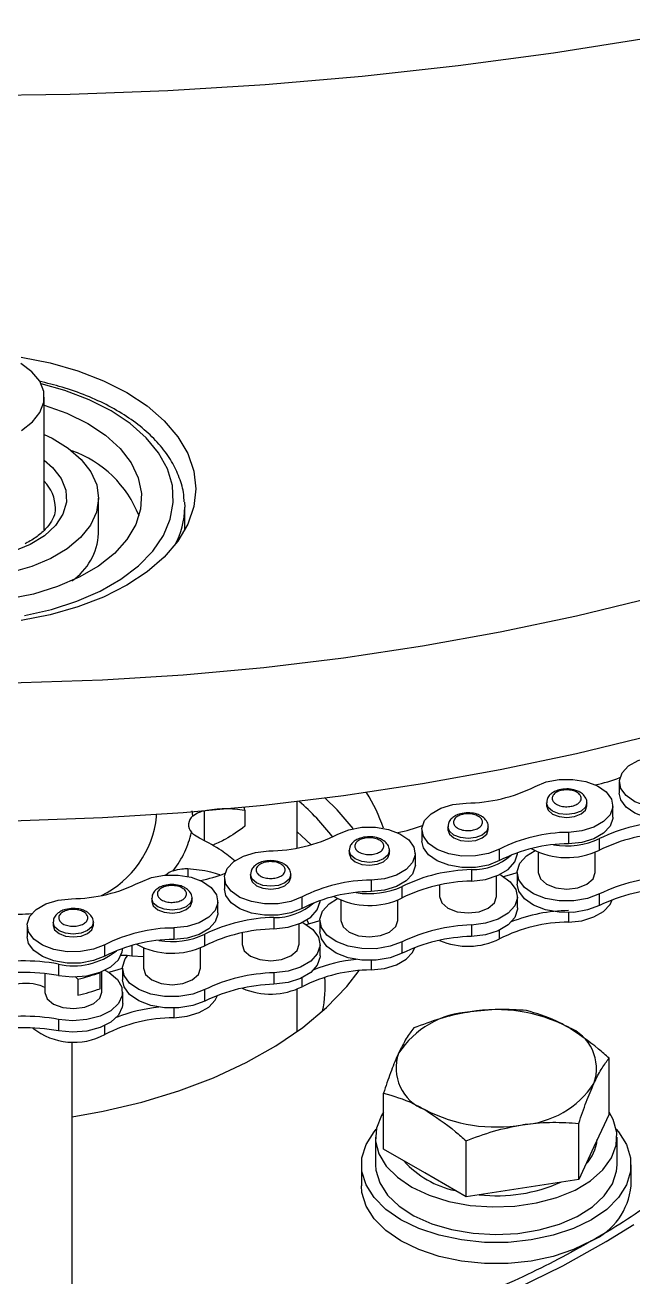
# Model space of a CAD drawing. Header units: millimetres. Extents: x 334 to 3694, y 0 to 2376.
# Drawn here: x 3193.3 to 3225.7, y 1121.6 to 1188.4 of the extents above; entities that cross this region are included whole.
import ezdxf

# ---------------------------------------------------------------- set-up
doc = ezdxf.new("R2010")
doc.units = ezdxf.units.MM
doc.header["$LTSCALE"] = 3
doc.layers.add('1_외형선', color=7, linetype='Continuous', lineweight=25)

msp = doc.modelspace()

# ---------------------------------------------------------------- linework, layer by layer
at = {"layer": '1_외형선'}
for p, q in [((3194.279, 1161.445), (3194.279, 1168.534)), ((3197.179, 1161.256), (3197.179, 1163.145)), ((3201.77, 1162.922), (3201.779, 1162.655)), ((3201.779, 1161.417), (3201.779, 1162.655)), ((3224.989, 1148.004), (3224.989, 1147.392)), ((3207.779, 1144.473), (3207.779, 1146.945)), ((3202.222, 1146.182), (3202.184, 1146.452)), ((3202.822, 1146.444), (3202.822, 1144.855)), ((3204.987, 1146.489), (3204.987, 1145.633)), ((3221.102, 1146.88), (3221.102, 1146.728)), ((3223.256, 1146.728), (3223.256, 1146.88)), ((3224.639, 1146.116), (3224.639, 1146.728)), ((3200.279, 1146.145), (3200.279, 1146.25)), ((3215.831, 1145.604), (3215.831, 1145.452)), ((3217.985, 1145.452), (3217.985, 1145.604)), ((3214.448, 1145.452), (3214.448, 1144.84)), ((3222.275, 1145.309), (3222.275, 1144.697)), ((3223.931, 1144.364), (3223.931, 1144.976)), ((3210.561, 1144.328), (3210.561, 1144.176)), ((3212.715, 1144.176), (3212.715, 1144.328)), ((3218.594, 1143.806), (3218.594, 1144.418)), ((3220.655, 1144.259), (3220.655, 1143.162)), ((3223.703, 1143.162), (3223.703, 1144.259)), ((3214.098, 1143.564), (3214.098, 1144.176)), ((3201.938, 1143.372), (3201.938, 1142.959)), ((3205.291, 1143.052), (3205.291, 1142.9)), ((3207.445, 1142.9), (3207.445, 1143.052)), ((3217.088, 1143.319), (3217.088, 1142.707)), ((3218.432, 1141.886), (3218.432, 1142.983)), ((3219.539, 1143.162), (3219.539, 1142.549)), ((3203.908, 1142.9), (3203.908, 1142.288)), ((3211.735, 1142.757), (3211.735, 1142.145)), ((3213.391, 1141.812), (3213.391, 1142.424)), ((3215.384, 1142.498), (3215.384, 1141.886)), ((3200.02, 1141.776), (3200.02, 1141.624)), ((3202.174, 1141.624), (3202.174, 1141.776)), ((3203.557, 1141.012), (3203.557, 1141.624)), ((3208.053, 1141.254), (3208.053, 1141.866)), ((3210.114, 1141.707), (3210.114, 1140.61)), ((3213.162, 1140.61), (3213.162, 1141.707)), ((3219.548, 1141.273), (3219.548, 1141.886)), ((3223.931, 1141.41), (3223.931, 1142.022)), ((3222.275, 1141.026), (3222.275, 1140.518)), ((3193.367, 1140.348), (3193.367, 1139.736)), ((3194.75, 1140.5), (3194.75, 1140.348)), ((3196.904, 1140.348), (3196.904, 1140.5)), ((3206.547, 1140.767), (3206.547, 1140.155)), ((3207.892, 1139.334), (3207.892, 1140.431)), ((3208.998, 1140.61), (3208.998, 1139.997)), ((3217.088, 1140.365), (3217.088, 1139.753)), ((3201.194, 1140.205), (3201.194, 1139.593)), ((3202.85, 1139.26), (3202.85, 1139.872)), ((3204.844, 1139.947), (3204.844, 1139.334)), ((3218.594, 1139.627), (3218.594, 1140.1)), ((3197.513, 1138.702), (3197.513, 1139.314)), ((3198.953, 1139.272), (3198.953, 1138.702)), ((3199.573, 1139.155), (3199.573, 1138.058)), ((3202.621, 1138.058), (3202.621, 1139.155)), ((3209.008, 1138.721), (3209.008, 1139.334)), ((3213.391, 1138.858), (3213.391, 1139.47)), ((3195.036, 1138.282), (3195.036, 1137.67)), ((3199.573, 1138.669), (3198.953, 1138.702)), ((3211.735, 1138.474), (3211.735, 1137.966)), ((3194.303, 1137.775), (3194.303, 1136.782)), ((3195.939, 1137.615), (3196.075, 1137.47)), ((3197.274, 1136.963), (3197.274, 1137.819)), ((3197.351, 1136.782), (3197.351, 1137.879)), ((3198.457, 1138.058), (3198.457, 1137.445)), ((3206.547, 1137.813), (3206.547, 1137.201)), ((3196.075, 1137.47), (3196.075, 1136.613)), ((3202.85, 1136.306), (3202.85, 1136.918)), ((3207.779, 1134.677), (3207.779, 1136.946)), ((3208.053, 1137.075), (3208.053, 1137.548)), ((3198.467, 1136.169), (3198.467, 1136.782)), ((3201.194, 1135.922), (3201.194, 1135.414)), ((3195.036, 1135.328), (3195.036, 1134.715)), ((3197.513, 1134.523), (3197.513, 1134.996)), ((3195.779, 1101.905), (3195.779, 1134.137)), ((3224.44, 1130.269), (3224.44, 1133.256)), ((3212.394, 1128.406), (3212.394, 1131.393)), ((3224.44, 1130.269), (3223.633, 1128.531)), ((3222.826, 1126.792), (3222.826, 1129.779)), ((3211.967, 1129.044), (3211.967, 1127.574)), ((3224.867, 1127.574), (3224.867, 1129.044)), ((3214.599, 1127.133), (3212.394, 1128.406)), ((3216.803, 1125.861), (3216.803, 1128.847)), ((3223.633, 1128.531), (3222.826, 1126.792)), ((3211.217, 1127.574), (3211.217, 1126.447)), ((3225.617, 1126.447), (3225.617, 1127.574)), ((3216.803, 1125.861), (3214.599, 1127.133)), ((3219.815, 1126.327), (3216.803, 1125.861)), ((3222.826, 1126.792), (3219.815, 1126.327))]:
    msp.add_line(p, q, dxfattribs=at)
at = {"layer": '1_외형선', "flags": 128}
for points in [[(3149.295, 1188.384), (3154.292, 1187.495), (3159.347, 1186.723), (3164.452, 1186.071), (3169.599, 1185.538), (3174.779, 1185.127), (3179.984, 1184.836), (3185.205, 1184.668), (3190.433, 1184.622), (3195.66, 1184.699), (3200.878, 1184.898), (3206.077, 1185.218), (3211.249, 1185.66), (3216.387, 1186.223), (3221.48, 1186.905), (3226.522, 1187.706)], [(3193.062, 1166.758), (3193.647, 1167.207), (3194.051, 1167.718), (3194.255, 1168.267), (3194.25, 1168.829), (3194.036, 1169.377), (3193.623, 1169.885), (3193.03, 1170.331)], [(3193.04, 1170.661), (3194.601, 1170.355), (3196.079, 1169.935), (3197.45, 1169.406), (3198.689, 1168.779), (3199.775, 1168.063), (3200.691, 1167.272), (3201.42, 1166.419), (3201.95, 1165.518), (3202.271, 1164.585), (3202.379, 1163.635), (3202.271, 1162.686), (3201.95, 1161.753), (3201.42, 1160.852), (3200.691, 1159.998), (3199.775, 1159.207), (3198.689, 1158.492), (3197.45, 1157.864), (3196.079, 1157.336), (3194.601, 1156.915), (3193.04, 1156.609)], [(3197.265, 1158.182), (3198.366, 1158.816), (3199.307, 1159.532), (3200.07, 1160.314), (3200.642, 1161.15), (3201.012, 1162.022), (3201.172, 1162.916), (3201.12, 1163.813), (3200.857, 1164.699), (3200.388, 1165.555), (3199.72, 1166.366), (3198.868, 1167.118), (3197.846, 1167.795), (3196.674, 1168.386), (3195.374, 1168.879), (3194.114, 1169.232)], [(3196.148, 1158.922), (3194.987, 1158.421), (3193.709, 1158.026), (3192.343, 1157.745), (3190.921, 1157.584), (3189.472, 1157.548), (3188.031, 1157.637), (3186.628, 1157.849), (3185.296, 1158.18), (3184.064, 1158.621), (3182.96, 1159.163), (3182.008, 1159.794), (3181.229, 1160.5), (3180.642, 1161.266), (3180.259, 1162.073), (3180.088, 1162.904), (3180.134, 1163.74), (3180.395, 1164.564), (3180.866, 1165.355), (3181.536, 1166.097), (3182.391, 1166.773), (3183.41, 1167.369), (3184.571, 1167.869), (3185.279, 1168.106)], [(3194.279, 1168.106), (3195.494, 1167.67), (3196.599, 1167.128), (3197.551, 1166.496), (3198.329, 1165.79), (3198.916, 1165.025), (3199.3, 1164.218), (3199.47, 1163.387), (3199.424, 1162.55), (3199.163, 1161.727), (3198.692, 1160.935), (3198.022, 1160.193), (3197.168, 1159.517), (3196.148, 1158.922)], [(3194.638, 1159.923), (3193.625, 1159.496), (3192.501, 1159.173), (3191.299, 1158.964), (3190.053, 1158.876), (3188.8, 1158.911), (3187.574, 1159.067), (3186.412, 1159.341), (3185.347, 1159.724), (3184.409, 1160.206), (3183.626, 1160.772), (3183.02, 1161.407), (3182.608, 1162.091), (3182.403, 1162.806), (3182.409, 1163.53), (3182.628, 1164.244), (3183.053, 1164.926), (3183.671, 1165.556), (3184.464, 1166.118), (3185.279, 1166.537)], [(3194.279, 1166.537), (3194.698, 1166.337), (3195.562, 1165.811), (3196.259, 1165.209), (3196.77, 1164.547), (3197.079, 1163.845), (3197.179, 1163.122), (3197.066, 1162.401), (3196.743, 1161.7), (3196.22, 1161.042), (3195.512, 1160.444), (3194.638, 1159.923)], [(3193.522, 1160.663), (3192.611, 1160.29), (3191.592, 1160.026), (3190.503, 1159.881), (3189.386, 1159.863), (3188.284, 1159.97), (3187.24, 1160.199), (3186.293, 1160.542), (3185.48, 1160.985), (3184.833, 1161.51), (3184.375, 1162.099), (3184.125, 1162.728), (3184.093, 1163.372), (3184.279, 1164.008), (3184.676, 1164.611), (3185.27, 1165.158), (3185.279, 1165.165)], [(3194.279, 1165.165), (3194.726, 1164.78), (3195.183, 1164.192), (3195.433, 1163.563), (3195.466, 1162.918), (3195.28, 1162.282), (3194.882, 1161.679), (3194.289, 1161.133), (3193.522, 1160.663)], [(3226.716, 1157.821), (3222.708, 1156.846), (3218.623, 1155.985), (3214.47, 1155.238), (3210.26, 1154.607), (3206.002, 1154.095), (3201.706, 1153.702), (3197.382, 1153.43), (3193.041, 1153.278), (3188.692, 1153.248), (3184.345, 1153.339), (3180.011, 1153.551), (3175.7, 1153.884), (3171.422, 1154.336), (3167.186, 1154.908), (3163.004, 1155.597), (3158.884, 1156.401), (3154.836, 1157.32), (3150.87, 1158.35)], [(3193.219, 1156.871), (3194.667, 1157.2), (3196.024, 1157.64), (3197.265, 1158.182), (3197.265, 1158.182)], [(3226.716, 1150.472), (3222.708, 1149.498), (3218.623, 1148.636), (3214.47, 1147.889), (3210.26, 1147.258), (3206.002, 1146.746), (3201.706, 1146.353), (3197.382, 1146.081), (3193.041, 1145.929), (3188.692, 1145.899), (3184.345, 1145.99), (3180.011, 1146.202), (3175.7, 1146.535), (3171.422, 1146.987), (3167.186, 1147.559), (3163.004, 1148.248), (3158.884, 1149.052), (3154.836, 1149.971), (3150.87, 1151.002)], [(3229.134, 1146.97), (3228.537, 1146.731), (3227.844, 1146.603), (3227.117, 1146.597), (3226.419, 1146.715), (3225.811, 1146.945), (3225.346, 1147.268), (3225.065, 1147.655), (3224.992, 1148.072), (3225.133, 1148.484), (3225.478, 1148.854), (3225.994, 1149.149), (3226.638, 1149.345), (3227.352, 1149.423)], [(3220.493, 1147.763), (3221.09, 1148.002), (3221.783, 1148.13), (3222.51, 1148.135), (3223.208, 1148.018), (3223.817, 1147.788), (3224.282, 1147.465), (3224.563, 1147.078), (3224.636, 1146.66), (3224.494, 1146.248), (3224.15, 1145.879), (3223.633, 1145.583), (3222.99, 1145.388), (3222.275, 1145.309)], [(3210.782, 1145.508), (3209.915, 1146.504), (3209.274, 1147.129)], [(3229.134, 1146.358), (3228.537, 1146.118), (3227.844, 1145.99), (3227.117, 1145.985), (3226.419, 1146.102), (3225.811, 1146.332), (3225.346, 1146.655), (3225.065, 1147.042), (3224.989, 1147.392)], [(3204.987, 1146.489), (3204.967, 1146.585), (3204.956, 1146.639)], [(3218.594, 1144.418), (3217.996, 1144.179), (3217.304, 1144.051), (3216.577, 1144.045), (3215.878, 1144.163), (3215.27, 1144.393), (3214.805, 1144.716), (3214.524, 1145.103), (3214.451, 1145.52), (3214.593, 1145.932), (3214.937, 1146.302), (3215.454, 1146.598), (3216.097, 1146.793), (3216.811, 1146.871)], [(3221.185, 1146.64), (3221.102, 1146.877), (3221.102, 1146.886)], [(3221.102, 1146.728), (3221.102, 1146.726), (3221.185, 1146.488)], [(3223.256, 1146.878), (3223.175, 1146.645), (3222.943, 1146.442), (3222.595, 1146.307), (3222.183, 1146.258), (3221.771, 1146.305), (3221.42, 1146.439), (3221.185, 1146.64)], [(3221.185, 1146.488), (3221.42, 1146.287), (3221.771, 1146.153), (3222.183, 1146.107), (3222.595, 1146.155), (3222.943, 1146.291), (3223.175, 1146.493), (3223.256, 1146.728)], [(3215.915, 1145.364), (3215.831, 1145.601), (3215.831, 1145.61)], [(3217.985, 1145.602), (3217.905, 1145.369), (3217.673, 1145.167), (3217.325, 1145.031), (3216.913, 1144.982), (3216.5, 1145.029), (3216.15, 1145.163), (3215.915, 1145.364)], [(3224.639, 1146.116), (3224.636, 1146.048), (3224.494, 1145.636), (3224.15, 1145.266), (3223.633, 1144.971), (3222.99, 1144.775), (3222.275, 1144.697)], [(3208.536, 1144.647), (3208.025, 1145.128), (3207.779, 1145.342)], [(3209.952, 1145.211), (3210.55, 1145.45), (3211.242, 1145.578), (3211.97, 1145.584), (3212.668, 1145.466), (3213.276, 1145.236), (3213.741, 1144.913), (3214.022, 1144.526), (3214.095, 1144.108), (3213.953, 1143.697), (3213.609, 1143.327), (3213.093, 1143.031), (3212.449, 1142.836), (3211.735, 1142.757)], [(3215.831, 1145.452), (3215.831, 1145.45), (3215.915, 1145.212)], [(3215.915, 1145.212), (3216.15, 1145.011), (3216.5, 1144.877), (3216.913, 1144.831), (3217.325, 1144.879), (3217.673, 1145.015), (3217.905, 1145.217), (3217.985, 1145.452)], [(3208.053, 1141.866), (3207.456, 1141.627), (3206.763, 1141.499), (3206.036, 1141.493), (3205.338, 1141.611), (3204.73, 1141.841), (3204.265, 1142.164), (3203.983, 1142.551), (3203.911, 1142.968), (3204.052, 1143.38), (3204.397, 1143.75), (3204.913, 1144.046), (3205.557, 1144.241), (3206.271, 1144.319)], [(3210.645, 1144.088), (3210.561, 1144.325), (3210.561, 1144.334)], [(3212.715, 1144.326), (3212.635, 1144.093), (3212.403, 1143.891), (3212.055, 1143.755), (3211.643, 1143.706), (3211.23, 1143.753), (3210.88, 1143.887), (3210.645, 1144.088)], [(3218.594, 1143.806), (3217.996, 1143.566), (3217.304, 1143.438), (3216.577, 1143.433), (3215.878, 1143.55), (3215.27, 1143.78), (3214.805, 1144.103), (3214.524, 1144.49), (3214.448, 1144.84)], [(3223.931, 1142.022), (3223.288, 1141.779), (3222.551, 1141.653), (3221.782, 1141.655), (3221.047, 1141.785), (3220.408, 1142.031), (3219.919, 1142.374), (3219.621, 1142.783), (3219.541, 1143.225), (3219.684, 1143.661), (3220.039, 1144.054), (3220.489, 1144.333)], [(3210.561, 1144.176), (3210.561, 1144.174), (3210.645, 1143.936)], [(3210.645, 1143.936), (3210.88, 1143.735), (3211.23, 1143.601), (3211.643, 1143.555), (3212.055, 1143.603), (3212.403, 1143.739), (3212.635, 1143.941), (3212.715, 1144.176)], [(3217.088, 1142.707), (3217.839, 1142.801), (3218.512, 1143.017), (3219.048, 1143.335), (3219.403, 1143.729), (3219.546, 1144.165), (3219.548, 1144.228)], [(3199.412, 1142.659), (3200.009, 1142.898), (3200.702, 1143.026), (3201.429, 1143.032), (3202.127, 1142.914), (3202.735, 1142.684), (3203.2, 1142.361), (3203.482, 1141.974), (3203.555, 1141.556), (3203.413, 1141.145), (3203.069, 1140.775), (3202.552, 1140.479), (3201.909, 1140.284), (3201.194, 1140.205)], [(3205.375, 1142.812), (3205.291, 1143.05), (3205.291, 1143.058)], [(3207.445, 1143.05), (3207.365, 1142.817), (3207.133, 1142.615), (3206.784, 1142.479), (3206.372, 1142.431), (3205.96, 1142.477), (3205.61, 1142.611), (3205.375, 1142.812)], [(3214.098, 1143.564), (3214.095, 1143.496), (3213.953, 1143.084), (3213.609, 1142.714), (3213.093, 1142.419), (3212.449, 1142.223), (3211.735, 1142.145)], [(3218.598, 1143.057), (3218.679, 1143.016), (3219.168, 1142.673), (3219.466, 1142.264), (3219.546, 1141.823), (3219.403, 1141.387), (3219.048, 1140.993), (3218.512, 1140.675), (3217.839, 1140.46), (3217.088, 1140.365)], [(3218.801, 1142.948), (3219.253, 1143.072), (3219.539, 1143.165)], [(3220.655, 1143.162), (3220.655, 1143.158), (3220.773, 1142.821)], [(3220.773, 1142.821), (3221.106, 1142.537), (3221.602, 1142.347), (3222.185, 1142.282), (3222.768, 1142.35), (3223.261, 1142.542), (3223.589, 1142.829), (3223.703, 1143.162)], [(3208.053, 1141.254), (3207.456, 1141.014), (3206.763, 1140.886), (3206.036, 1140.881), (3205.338, 1140.998), (3204.73, 1141.228), (3204.265, 1141.551), (3203.983, 1141.938), (3203.908, 1142.288)], [(3205.291, 1142.9), (3205.291, 1142.898), (3205.375, 1142.66)], [(3205.375, 1142.66), (3205.61, 1142.459), (3205.96, 1142.325), (3206.372, 1142.279), (3206.784, 1142.327), (3207.133, 1142.463), (3207.365, 1142.665), (3207.445, 1142.9)], [(3223.931, 1141.41), (3223.288, 1141.166), (3222.551, 1141.04), (3221.782, 1141.042), (3221.047, 1141.172), (3220.408, 1141.419), (3219.919, 1141.761), (3219.621, 1142.171), (3219.539, 1142.549)], [(3197.513, 1139.314), (3196.915, 1139.075), (3196.223, 1138.947), (3195.495, 1138.941), (3194.797, 1139.059), (3194.189, 1139.289), (3193.724, 1139.612), (3193.443, 1139.999), (3193.37, 1140.416), (3193.512, 1140.828), (3193.856, 1141.198), (3194.372, 1141.494), (3195.016, 1141.689), (3195.73, 1141.767)], [(3200.104, 1141.536), (3200.02, 1141.774), (3200.02, 1141.782)], [(3200.02, 1141.624), (3200.02, 1141.622), (3200.104, 1141.384)], [(3202.174, 1141.774), (3202.094, 1141.541), (3201.862, 1141.339), (3201.514, 1141.203), (3201.102, 1141.155), (3200.69, 1141.201), (3200.339, 1141.335), (3200.104, 1141.536)], [(3200.104, 1141.384), (3200.339, 1141.183), (3200.69, 1141.049), (3201.102, 1141.003), (3201.514, 1141.051), (3201.862, 1141.187), (3202.094, 1141.389), (3202.174, 1141.624)], [(3206.547, 1140.155), (3207.299, 1140.249), (3207.971, 1140.465), (3208.507, 1140.783), (3208.862, 1141.177), (3209.005, 1141.613), (3209.008, 1141.676)], [(3213.391, 1139.47), (3212.748, 1139.227), (3212.01, 1139.101), (3211.242, 1139.103), (3210.506, 1139.233), (3209.867, 1139.479), (3209.378, 1139.822), (3209.081, 1140.231), (3209, 1140.673), (3209.144, 1141.109), (3209.498, 1141.502), (3209.948, 1141.781)], [(3215.384, 1141.886), (3215.384, 1141.882), (3215.503, 1141.545)], [(3215.503, 1141.545), (3215.835, 1141.261), (3216.331, 1141.071), (3216.915, 1141.006), (3217.498, 1141.074), (3217.991, 1141.266), (3218.319, 1141.553), (3218.432, 1141.886)], [(3222.275, 1140.518), (3222.99, 1140.596), (3223.633, 1140.792), (3224.15, 1141.087), (3224.494, 1141.457), (3224.607, 1141.711)], [(3203.557, 1141.012), (3203.555, 1140.944), (3203.413, 1140.532), (3203.069, 1140.162), (3202.552, 1139.867), (3201.909, 1139.671), (3201.194, 1139.593)], [(3219.548, 1141.273), (3219.546, 1141.21), (3219.403, 1140.774), (3219.048, 1140.381), (3218.512, 1140.062), (3217.839, 1139.847), (3217.088, 1139.753)], [(3194.834, 1140.26), (3194.75, 1140.498), (3194.75, 1140.506)], [(3194.75, 1140.348), (3194.75, 1140.346), (3194.834, 1140.108)], [(3196.904, 1140.498), (3196.824, 1140.265), (3196.592, 1140.063), (3196.244, 1139.927), (3195.832, 1139.879), (3195.419, 1139.925), (3195.069, 1140.059), (3194.834, 1140.26)], [(3194.834, 1140.108), (3195.069, 1139.907), (3195.419, 1139.773), (3195.832, 1139.727), (3196.244, 1139.775), (3196.592, 1139.911), (3196.824, 1140.113), (3196.904, 1140.348)], [(3208.058, 1140.505), (3208.139, 1140.464), (3208.628, 1140.122), (3208.925, 1139.712), (3209.005, 1139.271), (3208.862, 1138.835), (3208.507, 1138.441), (3207.971, 1138.123), (3207.299, 1137.908), (3206.547, 1137.813)], [(3208.261, 1140.396), (3208.712, 1140.52), (3208.998, 1140.613)], [(3208.294, 1140.633), (3208.325, 1140.579), (3208.405, 1140.433)], [(3210.114, 1140.61), (3210.114, 1140.606), (3210.233, 1140.269)], [(3210.233, 1140.269), (3210.565, 1139.985), (3211.061, 1139.795), (3211.645, 1139.73), (3212.227, 1139.798), (3212.72, 1139.99), (3213.049, 1140.277), (3213.162, 1140.61)], [(3197.513, 1138.702), (3196.915, 1138.462), (3196.223, 1138.334), (3195.495, 1138.329), (3194.797, 1138.446), (3194.189, 1138.676), (3193.724, 1138.999), (3193.443, 1139.386), (3193.367, 1139.736)], [(3213.391, 1138.858), (3212.748, 1138.614), (3212.01, 1138.489), (3211.242, 1138.491), (3210.506, 1138.62), (3209.867, 1138.867), (3209.378, 1139.209), (3209.081, 1139.619), (3208.998, 1139.997)], [(3195.036, 1137.67), (3195.795, 1137.6), (3196.557, 1137.659), (3197.257, 1137.842), (3197.836, 1138.135), (3198.244, 1138.511), (3198.448, 1138.939), (3198.467, 1139.124)], [(3204.844, 1139.334), (3204.844, 1139.33), (3204.962, 1138.993)], [(3204.962, 1138.993), (3205.295, 1138.709), (3205.791, 1138.519), (3206.374, 1138.454), (3206.957, 1138.522), (3207.45, 1138.714), (3207.778, 1139.001), (3207.892, 1139.334)], [(3211.735, 1137.966), (3212.449, 1138.044), (3213.093, 1138.24), (3213.609, 1138.535), (3213.953, 1138.905), (3214.067, 1139.159)], [(3202.85, 1136.918), (3202.207, 1136.675), (3201.47, 1136.549), (3200.701, 1136.551), (3199.966, 1136.681), (3199.327, 1136.927), (3198.837, 1137.27), (3198.54, 1137.679), (3198.46, 1138.121), (3198.603, 1138.557), (3198.722, 1138.722)], [(3209.008, 1138.721), (3209.005, 1138.658), (3208.862, 1138.222), (3208.507, 1137.829), (3207.971, 1137.511), (3207.299, 1137.295), (3206.547, 1137.201)], [(3197.517, 1137.953), (3197.749, 1137.826), (3198.189, 1137.462), (3198.429, 1137.041), (3198.448, 1136.597), (3198.244, 1136.169), (3197.836, 1135.793), (3197.257, 1135.501), (3196.557, 1135.317), (3195.795, 1135.258), (3195.036, 1135.328)], [(3195.779, 1130.138), (3197.426, 1130.433), (3199.488, 1130.917), (3201.46, 1131.515), (3203.322, 1132.219), (3205.057, 1133.024), (3206.651, 1133.922), (3208.086, 1134.904), (3209.351, 1135.962), (3210.433, 1137.085), (3211.094, 1137.93)], [(3197.72, 1137.844), (3198.171, 1137.968), (3198.457, 1138.061)], [(3199.573, 1138.058), (3199.573, 1138.054), (3199.692, 1137.717)], [(3199.692, 1137.717), (3200.025, 1137.433), (3200.52, 1137.243), (3201.104, 1137.178), (3201.687, 1137.246), (3202.18, 1137.438), (3202.508, 1137.725), (3202.621, 1138.058)], [(3202.85, 1136.306), (3202.207, 1136.062), (3201.47, 1135.937), (3200.701, 1135.939), (3199.966, 1136.068), (3199.327, 1136.315), (3198.837, 1136.658), (3198.54, 1137.067), (3198.457, 1137.445)], [(3194.303, 1136.782), (3194.304, 1136.76), (3194.434, 1136.425), (3194.776, 1136.145), (3195.279, 1135.961), (3195.865, 1135.902), (3196.445, 1135.977), (3196.931, 1136.175), (3197.249, 1136.465), (3197.351, 1136.782)], [(3201.194, 1135.414), (3201.909, 1135.492), (3202.552, 1135.688), (3203.069, 1135.983), (3203.413, 1136.353), (3203.523, 1136.595)], [(3198.467, 1136.169), (3198.448, 1135.985), (3198.244, 1135.556), (3197.836, 1135.18), (3197.257, 1134.888), (3196.557, 1134.705), (3195.795, 1134.645), (3195.036, 1134.715)], [(3212.394, 1130.376), (3212.287, 1130.202), (3212.022, 1129.529), (3211.977, 1128.84), (3212.153, 1128.157), (3212.544, 1127.505), (3213.137, 1126.906), (3213.911, 1126.38), (3214.84, 1125.945), (3215.892, 1125.618), (3217.03, 1125.407), (3218.217, 1125.322), (3219.41, 1125.365), (3220.569, 1125.534), (3221.654, 1125.823), (3222.628, 1126.224), (3223.457, 1126.721), (3224.114, 1127.298), (3224.574, 1127.934), (3224.823, 1128.609), (3224.852, 1129.299), (3224.66, 1129.981), (3224.44, 1130.376)], [(3223.508, 1124.635), (3222.547, 1124.169), (3221.46, 1123.807), (3220.28, 1123.559), (3219.044, 1123.433), (3217.789, 1123.433), (3216.553, 1123.559), (3215.374, 1123.807), (3214.287, 1124.169), (3213.326, 1124.635), (3212.519, 1125.19), (3211.892, 1125.817), (3211.462, 1126.498), (3211.244, 1127.212), (3211.244, 1127.936), (3211.462, 1128.65), (3211.892, 1129.331), (3212.009, 1129.47)], [(3224.825, 1129.47), (3224.942, 1129.331), (3225.372, 1128.65), (3225.59, 1127.936), (3225.59, 1127.212), (3225.372, 1126.498), (3224.942, 1125.817), (3224.315, 1125.19), (3223.508, 1124.635)], [(3211.967, 1127.574), (3211.987, 1127.281), (3212.191, 1126.601), (3212.609, 1125.955), (3213.226, 1125.364), (3214.022, 1124.849), (3214.969, 1124.427), (3216.034, 1124.114), (3217.181, 1123.92), (3218.37, 1123.851), (3219.562, 1123.91), (3220.713, 1124.095), (3221.786, 1124.399), (3222.743, 1124.812), (3223.552, 1125.321), (3224.184, 1125.907), (3224.618, 1126.55), (3224.839, 1127.228), (3224.867, 1127.574)], [(3223.508, 1123.508), (3222.547, 1123.042), (3221.46, 1122.68), (3220.28, 1122.432), (3219.044, 1122.307), (3217.789, 1122.307), (3216.553, 1122.432), (3215.374, 1122.68), (3214.287, 1123.042), (3213.326, 1123.508), (3212.519, 1124.063), (3211.892, 1124.691), (3211.462, 1125.371), (3211.244, 1126.085), (3211.217, 1126.447)], [(3195.779, 1115.242), (3196.177, 1115.272), (3199.34, 1115.58), (3202.461, 1116.009), (3205.524, 1116.558), (3208.518, 1117.224), (3211.428, 1118.003), (3214.241, 1118.893), (3216.945, 1119.889), (3219.527, 1120.988), (3221.977, 1122.184), (3224.283, 1123.471), (3225.756, 1124.391)]]:
    msp.add_lwpolyline(points, dxfattribs=at)
at = {"layer": '1_외형선'}
for centre, radius, start, end in [((3193.754, 1160.01), 6.001, 21.41074, 70.5634), ((3192.793, 1162.578), 2.085, 0.86158, 44.56491), ((3197.5, 1162.683), 4.279, 331.41218, 359.63475), ((3193.966, 1161.409), 3.217, 303.69248, 357.26701), ((3216.766, 1155.107), 8.236, 270.31576, 296.90404), ((3221.961, 1156.242), 8.576, 281.69878, 290.89964), ((3199.427, 1137.188), 12.928, 37.56328, 49.0893), ((3203.542, 1142.499), 9.354, 18.89326, 31.8092), ((3194.968, 1146.727), 5.343, 296.38758, 353.74706), ((3202.568, 1145.709), 0.586, 126.17341, 222.81575), ((3211.42, 1153.69), 8.576, 281.69878, 290.89964), ((3227.849, 1136.877), 8.997, 91.40598, 115.81381), ((3206.226, 1152.555), 8.236, 270.31576, 296.90404), ((3222.321, 1137.073), 8.236, 90.31576, 116.90404), ((3222.173, 1148.766), 4.177, 260.43906, 294.89025), ((3227.849, 1136.264), 8.997, 91.40598, 115.81381), ((3222.321, 1136.461), 8.236, 90.31576, 116.90404), ((3222.183, 1147.936), 3.977, 241.49833, 296.07466), ((3217.164, 1146.404), 3.086, 268.58251, 311.63448), ((3201.671, 1141.874), 1.471, 109.81623, 128.09107), ((3200.88, 1151.138), 8.576, 281.69878, 290.89964), ((3217.309, 1134.325), 8.997, 91.40598, 115.81381), ((3195.685, 1150.003), 8.236, 270.31576, 296.90404), ((3211.78, 1134.521), 8.236, 90.31576, 116.90404), ((3211.633, 1146.214), 4.177, 260.43906, 294.89025), ((3217.309, 1133.713), 8.997, 91.40598, 115.81381), ((3227.849, 1133.923), 8.997, 91.40598, 115.81381), ((3227.849, 1133.31), 8.997, 91.40598, 115.81381), ((3211.78, 1133.909), 8.236, 90.31576, 116.90404), ((3211.643, 1145.384), 3.977, 241.49833, 296.07466), ((3192.765, 1151.653), 10.709, 267.32745, 274.59464), ((3206.624, 1143.852), 3.086, 268.58251, 311.63448), ((3222.367, 1132.542), 8.589, 90.60961, 111.53365), ((3206.768, 1131.773), 8.997, 91.40598, 115.81381), ((3217.309, 1131.371), 8.997, 91.40598, 115.81381), ((3222.321, 1132.282), 8.236, 90.31576, 116.90404), ((3201.24, 1131.969), 8.236, 90.31576, 116.90404), ((3201.24, 1131.357), 8.236, 90.31576, 116.90404), ((3201.092, 1143.662), 4.177, 260.43906, 294.89025), ((3206.768, 1131.161), 8.997, 91.40598, 115.81381), ((3217.309, 1130.758), 8.997, 91.40598, 115.81381), ((3216.902, 1143.052), 3.821, 246.636, 296.28213), ((3195.858, 1141.8), 3.613, 256.8511, 309.03822), ((3201.102, 1142.832), 3.977, 241.49833, 296.07466), ((3193.178, 1127.931), 10.517, 79.82688, 101.79842), ((3211.751, 1130.221), 8.346, 95.58391, 111.63588), ((3193.178, 1127.318), 10.517, 79.82688, 101.79842), ((3190.714, 1158.073), 21.289, 284.58731, 287.94739), ((3206.768, 1128.819), 8.997, 91.40598, 115.81381), ((3211.78, 1129.73), 8.236, 90.31576, 116.90404), ((3202.715, 1137.101), 6.564, 348.31337, 4.15268), ((3193.291, 1134.906), 2.345, 80.309, 117.05393), ((3190.714, 1157.216), 21.289, 284.58731, 287.94739), ((3206.768, 1128.206), 8.997, 91.40598, 115.81381), ((3206.362, 1140.5), 3.821, 246.636, 296.28213), ((3201.21, 1127.669), 8.346, 95.58391, 111.63588), ((3217.315, 1130.809), 4.93, 93.4335, 146.56112), ((3218.426, 1127.56), 8.289, 62.64283, 99.7711), ((3193.178, 1124.976), 10.517, 79.82688, 101.79842), ((3201.24, 1127.178), 8.236, 90.31576, 116.90404), ((3221.395, 1132.702), 2.374, 340.539, 69.25792), ((3193.178, 1124.364), 10.517, 79.82688, 101.79842), ((3195.857, 1137.61), 3.504, 231.49538, 298.2034), ((3215.439, 1132.734), 2.374, 160.539, 249.25792), ((3219.519, 1134.628), 4.93, 273.4335, 326.56112), ((3218.408, 1137.876), 8.289, 242.64283, 279.7711), ((3221.55, 1129.165), 2.276, 316.42411, 353.77897), ((3217.272, 1131.176), 5.09, 221.88355, 258.12183), ((3218.45, 1134.306), 8.388, 263.58182, 294.00425), ((3222.018, 1126.804), 3.617, 294.33324, 354.34662)]:
    msp.add_arc(centre, radius, start, end, dxfattribs=at)
for points, knots in [([(3201.746, 1162.947), (3201.743, 1163.077), (3201.733, 1163.511), (3201.515, 1164.238), (3201.107, 1165.108), (3200.511, 1165.937), (3199.747, 1166.715), (3198.821, 1167.43), (3197.75, 1168.07), (3196.551, 1168.62), (3195.3, 1169.068), (3194.417, 1169.278), (3194.002, 1169.377)], [0, 0, 0, 0, 0.044361, 0.148477, 0.253103, 0.359075, 0.466554, 0.575168, 0.684386, 0.793784, 0.903109, 1, 1, 1, 1]), ([(3194.861, 1162.62), (3194.864, 1162.568), (3194.878, 1162.372), (3194.749, 1162.032), (3194.459, 1161.581), (3193.999, 1161.151), (3193.555, 1160.865), (3193.293, 1160.73), (3193.252, 1160.71)], [0, 0, 0, 0, 0.080992, 0.308638, 0.523085, 0.751618, 0.961435, 1, 1, 1, 1]), ([(3222.179, 1147.629), (3222.04, 1147.619), (3221.847, 1147.606), (3221.597, 1147.521), (3221.41, 1147.426), (3221.237, 1147.271), (3221.119, 1147.084), (3221.114, 1146.946), (3221.112, 1146.886)], [0, 0, 0, 0, 0.258784, 0.359552, 0.523678, 0.691323, 0.867845, 1, 1, 1, 1]), ([(3223.246, 1146.877), (3223.249, 1146.897), (3223.265, 1147.007), (3223.171, 1147.209), (3222.996, 1147.393), (3222.781, 1147.513), (3222.523, 1147.606), (3222.31, 1147.62), (3222.179, 1147.629)], [0, 0, 0, 0, 0.045172, 0.248104, 0.460494, 0.605116, 0.756794, 1, 1, 1, 1]), ([(3221.462, 1146.952), (3221.434, 1147.006), (3221.39, 1147.09), (3221.409, 1147.208), (3221.454, 1147.296), (3221.529, 1147.377), (3221.66, 1147.468), (3221.871, 1147.549), (3222.118, 1147.579), (3222.322, 1147.569), (3222.475, 1147.543), (3222.616, 1147.5), (3222.772, 1147.424), (3222.912, 1147.303), (3222.964, 1147.16), (3222.948, 1147.042), (3222.903, 1146.954), (3222.828, 1146.873), (3222.697, 1146.783), (3222.486, 1146.701), (3222.239, 1146.672), (3222.035, 1146.681), (3221.882, 1146.707), (3221.742, 1146.75), (3221.583, 1146.825), (3221.509, 1146.902), (3221.462, 1146.952)], [0, 0, 0, 0, 0.059861, 0.092397, 0.125, 0.157537, 0.190139, 0.25, 0.309861, 0.342397, 0.375, 0.407537, 0.440139, 0.5, 0.559861, 0.592397, 0.625, 0.657537, 0.690139, 0.75, 0.809861, 0.842397, 0.875, 0.907537, 0.940139, 1, 1, 1, 1]), ([(3202.222, 1146.182), (3202.326, 1146.259), (3202.495, 1146.384), (3202.732, 1146.442), (3202.822, 1146.465)], [0, 0, 0, 0, 0.621088, 1, 1, 1, 1]), ([(3202.822, 1146.465), (3203.191, 1146.522), (3203.946, 1146.639), (3204.635, 1146.54), (3204.987, 1146.489)], [0, 0, 0, 0, 0.490206, 1, 1, 1, 1]), ([(3216.908, 1146.353), (3216.77, 1146.343), (3216.577, 1146.33), (3216.326, 1146.245), (3216.14, 1146.15), (3215.967, 1145.995), (3215.849, 1145.808), (3215.844, 1145.67), (3215.841, 1145.611)], [0, 0, 0, 0, 0.258784, 0.359552, 0.523678, 0.691323, 0.867845, 1, 1, 1, 1]), ([(3216.192, 1145.676), (3216.164, 1145.73), (3216.12, 1145.814), (3216.139, 1145.932), (3216.184, 1146.02), (3216.259, 1146.101), (3216.39, 1146.192), (3216.6, 1146.273), (3216.848, 1146.303), (3217.051, 1146.293), (3217.204, 1146.267), (3217.345, 1146.224), (3217.502, 1146.149), (3217.642, 1146.027), (3217.694, 1145.884), (3217.678, 1145.767), (3217.632, 1145.678), (3217.558, 1145.597), (3217.427, 1145.507), (3217.216, 1145.425), (3216.968, 1145.396), (3216.765, 1145.405), (3216.612, 1145.431), (3216.472, 1145.474), (3216.312, 1145.549), (3216.239, 1145.626), (3216.192, 1145.676)], [0, 0, 0, 0, 0.059861, 0.092397, 0.125, 0.157537, 0.190139, 0.25, 0.309861, 0.342397, 0.375, 0.407537, 0.440139, 0.5, 0.559861, 0.592397, 0.625, 0.657537, 0.690139, 0.75, 0.809861, 0.842397, 0.875, 0.907537, 0.940139, 1, 1, 1, 1]), ([(3217.976, 1145.601), (3217.979, 1145.621), (3217.995, 1145.731), (3217.901, 1145.933), (3217.726, 1146.117), (3217.511, 1146.237), (3217.252, 1146.33), (3217.039, 1146.344), (3216.908, 1146.353)], [0, 0, 0, 0, 0.045172, 0.248104, 0.460494, 0.605116, 0.756794, 1, 1, 1, 1]), ([(3204.987, 1145.633), (3204.651, 1145.385), (3204.117, 1144.992), (3203.532, 1144.738), (3203.315, 1144.643)], [0, 0, 0, 0, 0.6289138, 1, 1, 1, 1]), ([(3202.674, 1144.938), (3202.54, 1145.008), (3202.323, 1145.121), (3202.189, 1145.259), (3202.138, 1145.311)], [0, 0, 0, 0, 0.620973, 1, 1, 1, 1]), ([(3204.475, 1143.763), (3204.234, 1143.962), (3203.663, 1144.435), (3203.036, 1144.754), (3202.674, 1144.938)], [0, 0, 0, 0, 0.421906, 1, 1, 1, 1]), ([(3211.638, 1145.077), (3211.499, 1145.067), (3211.307, 1145.054), (3211.056, 1144.969), (3210.869, 1144.874), (3210.696, 1144.719), (3210.579, 1144.532), (3210.573, 1144.394), (3210.571, 1144.335)], [0, 0, 0, 0, 0.258784, 0.359552, 0.523678, 0.691323, 0.867845, 1, 1, 1, 1]), ([(3210.921, 1144.4), (3210.893, 1144.454), (3210.85, 1144.538), (3210.869, 1144.656), (3210.914, 1144.744), (3210.989, 1144.826), (3211.119, 1144.916), (3211.33, 1144.997), (3211.578, 1145.027), (3211.781, 1145.017), (3211.934, 1144.991), (3212.075, 1144.948), (3212.231, 1144.873), (3212.372, 1144.751), (3212.424, 1144.608), (3212.407, 1144.491), (3212.362, 1144.402), (3212.287, 1144.321), (3212.156, 1144.231), (3211.946, 1144.15), (3211.698, 1144.12), (3211.495, 1144.129), (3211.342, 1144.155), (3211.201, 1144.198), (3211.042, 1144.273), (3210.969, 1144.35), (3210.921, 1144.4)], [0, 0, 0, 0, 0.059861, 0.092397, 0.125, 0.157537, 0.190139, 0.25, 0.309861, 0.342397, 0.375, 0.407537, 0.440139, 0.5, 0.559861, 0.592397, 0.625, 0.657537, 0.690139, 0.75, 0.809861, 0.842397, 0.875, 0.907537, 0.940139, 1, 1, 1, 1]), ([(3212.705, 1144.325), (3212.708, 1144.345), (3212.725, 1144.455), (3212.63, 1144.657), (3212.455, 1144.841), (3212.241, 1144.961), (3211.982, 1145.054), (3211.769, 1145.068), (3211.638, 1145.077)], [0, 0, 0, 0, 0.045172, 0.248104, 0.460494, 0.605116, 0.756794, 1, 1, 1, 1]), ([(3206.368, 1143.801), (3206.229, 1143.791), (3206.036, 1143.778), (3205.786, 1143.693), (3205.599, 1143.598), (3205.426, 1143.443), (3205.308, 1143.257), (3205.303, 1143.118), (3205.301, 1143.059)], [0, 0, 0, 0, 0.258784, 0.359552, 0.523678, 0.691323, 0.867845, 1, 1, 1, 1]), ([(3205.651, 1143.124), (3205.623, 1143.178), (3205.58, 1143.262), (3205.599, 1143.38), (3205.643, 1143.468), (3205.718, 1143.55), (3205.849, 1143.64), (3206.06, 1143.721), (3206.308, 1143.751), (3206.511, 1143.741), (3206.664, 1143.715), (3206.805, 1143.672), (3206.961, 1143.597), (3207.102, 1143.475), (3207.154, 1143.332), (3207.137, 1143.215), (3207.092, 1143.126), (3207.017, 1143.045), (3206.886, 1142.955), (3206.676, 1142.874), (3206.428, 1142.844), (3206.225, 1142.853), (3206.071, 1142.879), (3205.931, 1142.922), (3205.772, 1142.997), (3205.699, 1143.074), (3205.651, 1143.124)], [0, 0, 0, 0, 0.059861, 0.092397, 0.125, 0.157537, 0.190139, 0.25, 0.309861, 0.342397, 0.375, 0.407537, 0.440139, 0.5, 0.559861, 0.592397, 0.625, 0.657537, 0.690139, 0.75, 0.809861, 0.842397, 0.875, 0.907537, 0.940139, 1, 1, 1, 1]), ([(3207.435, 1143.049), (3207.438, 1143.069), (3207.455, 1143.179), (3207.36, 1143.381), (3207.185, 1143.565), (3206.971, 1143.685), (3206.712, 1143.778), (3206.499, 1143.792), (3206.368, 1143.801)], [0, 0, 0, 0, 0.045172, 0.248104, 0.460494, 0.605116, 0.756794, 1, 1, 1, 1]), ([(3201.172, 1143.257), (3201.323, 1143.303), (3201.565, 1143.377), (3201.836, 1143.374), (3201.938, 1143.372)], [0, 0, 0, 0, 0.621088, 1, 1, 1, 1]), ([(3201.938, 1143.372), (3202.354, 1143.341), (3202.943, 1143.296), (3203.481, 1143.112), (3203.64, 1143.058)], [0, 0, 0, 0, 0.705079, 1, 1, 1, 1]), ([(3201.097, 1142.525), (3200.959, 1142.515), (3200.766, 1142.502), (3200.516, 1142.417), (3200.329, 1142.322), (3200.156, 1142.167), (3200.038, 1141.981), (3200.033, 1141.842), (3200.031, 1141.783)], [0, 0, 0, 0, 0.258784, 0.359552, 0.523678, 0.691323, 0.867845, 1, 1, 1, 1]), ([(3200.381, 1141.848), (3200.353, 1141.902), (3200.309, 1141.986), (3200.328, 1142.104), (3200.373, 1142.192), (3200.448, 1142.274), (3200.579, 1142.364), (3200.79, 1142.445), (3201.037, 1142.475), (3201.241, 1142.465), (3201.394, 1142.439), (3201.534, 1142.396), (3201.691, 1142.321), (3201.831, 1142.199), (3201.883, 1142.056), (3201.867, 1141.939), (3201.822, 1141.85), (3201.747, 1141.769), (3201.616, 1141.679), (3201.405, 1141.598), (3201.157, 1141.568), (3200.954, 1141.577), (3200.801, 1141.603), (3200.661, 1141.647), (3200.502, 1141.721), (3200.428, 1141.798), (3200.381, 1141.848)], [0, 0, 0, 0, 0.059861, 0.092397, 0.125, 0.157537, 0.190139, 0.25, 0.309861, 0.342397, 0.375, 0.407537, 0.440139, 0.5, 0.559861, 0.592397, 0.625, 0.657537, 0.690139, 0.75, 0.809861, 0.842397, 0.875, 0.907537, 0.940139, 1, 1, 1, 1]), ([(3202.165, 1141.773), (3202.168, 1141.793), (3202.184, 1141.903), (3202.09, 1142.105), (3201.915, 1142.289), (3201.7, 1142.41), (3201.442, 1142.502), (3201.229, 1142.516), (3201.097, 1142.525)], [0, 0, 0, 0, 0.045172, 0.248104, 0.460494, 0.605116, 0.756794, 1, 1, 1, 1]), ([(3195.827, 1141.249), (3195.689, 1141.239), (3195.496, 1141.226), (3195.245, 1141.141), (3195.059, 1141.046), (3194.886, 1140.891), (3194.768, 1140.705), (3194.762, 1140.566), (3194.76, 1140.507)], [0, 0, 0, 0, 0.258784, 0.359552, 0.523678, 0.691323, 0.867845, 1, 1, 1, 1]), ([(3195.111, 1140.572), (3195.082, 1140.626), (3195.039, 1140.71), (3195.058, 1140.828), (3195.103, 1140.916), (3195.178, 1140.998), (3195.309, 1141.088), (3195.519, 1141.169), (3195.767, 1141.199), (3195.97, 1141.189), (3196.123, 1141.163), (3196.264, 1141.12), (3196.421, 1141.045), (3196.561, 1140.923), (3196.613, 1140.78), (3196.597, 1140.663), (3196.551, 1140.574), (3196.476, 1140.493), (3196.346, 1140.403), (3196.135, 1140.322), (3195.887, 1140.292), (3195.684, 1140.301), (3195.531, 1140.327), (3195.391, 1140.371), (3195.231, 1140.445), (3195.158, 1140.522), (3195.111, 1140.572)], [0, 0, 0, 0, 0.059861, 0.092397, 0.125, 0.157537, 0.190139, 0.25, 0.309861, 0.342397, 0.375, 0.407537, 0.440139, 0.5, 0.559861, 0.592397, 0.625, 0.657537, 0.690139, 0.75, 0.809861, 0.842397, 0.875, 0.907537, 0.940139, 1, 1, 1, 1]), ([(3196.894, 1140.497), (3196.897, 1140.517), (3196.914, 1140.627), (3196.82, 1140.829), (3196.644, 1141.013), (3196.43, 1141.134), (3196.171, 1141.226), (3195.958, 1141.24), (3195.827, 1141.249)], [0, 0, 0, 0, 0.045172, 0.248104, 0.460494, 0.605116, 0.756794, 1, 1, 1, 1]), ([(3198.953, 1138.702), (3198.79, 1138.722), (3198.599, 1138.746), (3198.402, 1138.736), (3198.372, 1138.735)], [0, 0, 0, 0, 0.851397, 1, 1, 1, 1]), ([(3194.31, 1137.037), (3194.203, 1137.081), (3194.017, 1137.158), (3193.784, 1137.2), (3193.686, 1137.218)], [0, 0, 0, 0, 0.575354, 1, 1, 1, 1]), ([(3217.019, 1135.729), (3216.948, 1135.718), (3216.407, 1135.631), (3215.388, 1135.387), (3214.471, 1135.043), (3214.008, 1134.87)], [0, 0, 0, 0, 0.07009, 0.5307844, 1, 1, 1, 1]), ([(3220.031, 1135.801), (3219.542, 1135.836), (3218.555, 1135.905), (3217.534, 1135.788), (3217.019, 1135.729)], [0, 0, 0, 0, 0.495458, 1, 1, 1, 1]), ([(3222.235, 1134.923), (3222.035, 1135.032), (3221.289, 1135.441), (3220.562, 1135.649), (3220.031, 1135.801)], [0, 0, 0, 0, 0.2686336, 1, 1, 1, 1]), ([(3224.44, 1133.256), (3224.255, 1133.422), (3223.536, 1134.068), (3222.79, 1134.558), (3222.235, 1134.923)], [0, 0, 0, 0, 0.2575513, 1, 1, 1, 1]), ([(3214.008, 1134.87), (3213.877, 1134.697), (3213.612, 1134.35), (3213.339, 1133.802), (3213.201, 1133.525)], [0, 0, 0, 0, 0.495458, 1, 1, 1, 1]), ([(3213.201, 1133.525), (3213.182, 1133.483), (3213.037, 1133.168), (3212.764, 1132.493), (3212.518, 1131.762), (3212.394, 1131.393)], [0, 0, 0, 0, 0.07009, 0.530784, 1, 1, 1, 1]), ([(3223.633, 1131.911), (3223.652, 1131.952), (3223.797, 1132.261), (3224.07, 1132.763), (3224.316, 1133.091), (3224.44, 1133.256)], [0, 0, 0, 0, 0.07009, 0.530784, 1, 1, 1, 1]), ([(3222.826, 1129.779), (3222.957, 1130.172), (3223.222, 1130.964), (3223.495, 1131.594), (3223.633, 1131.911)], [0, 0, 0, 0, 0.495458, 1, 1, 1, 1]), ([(3212.394, 1131.393), (3212.925, 1131.241), (3213.652, 1131.033), (3214.398, 1130.624), (3214.599, 1130.514)], [0, 0, 0, 0, 0.731366, 1, 1, 1, 1]), ([(3214.599, 1130.514), (3215.153, 1130.15), (3215.899, 1129.659), (3216.618, 1129.014), (3216.803, 1128.847)], [0, 0, 0, 0, 0.7424487, 1, 1, 1, 1]), ([(3216.803, 1128.847), (3217.292, 1129.033), (3218.279, 1129.408), (3219.3, 1129.607), (3219.815, 1129.707)], [0, 0, 0, 0, 0.495458, 1, 1, 1, 1]), ([(3219.815, 1129.707), (3219.886, 1129.718), (3220.427, 1129.798), (3221.446, 1129.869), (3222.363, 1129.809), (3222.826, 1129.779)], [0, 0, 0, 0, 0.07009, 0.530784, 1, 1, 1, 1]), ([(3228.489, 1126.95), (3227.942, 1126.502), (3226.446, 1125.278), (3223.557, 1123.478), (3219.908, 1121.565), (3215.94, 1119.897), (3211.747, 1118.485), (3207.397, 1117.339), (3202.96, 1116.477), (3199.081, 1115.923), (3196.675, 1115.752), (3195.779, 1115.689)], [0, 0, 0, 0, 0.072572, 0.19839, 0.324209, 0.449358, 0.57319, 0.695097, 0.814528, 0.931003, 1, 1, 1, 1])]:
    msp.add_open_spline(points, degree=3, knots=knots, dxfattribs=at)
msp.add_open_spline([(3201.172, 1143.257), (3201.399, 1143.589), (3201.854, 1144.253), (3202.043, 1144.958), (3202.138, 1145.311)], degree=3, dxfattribs=at)

doc.saveas('drawing.dxf')
